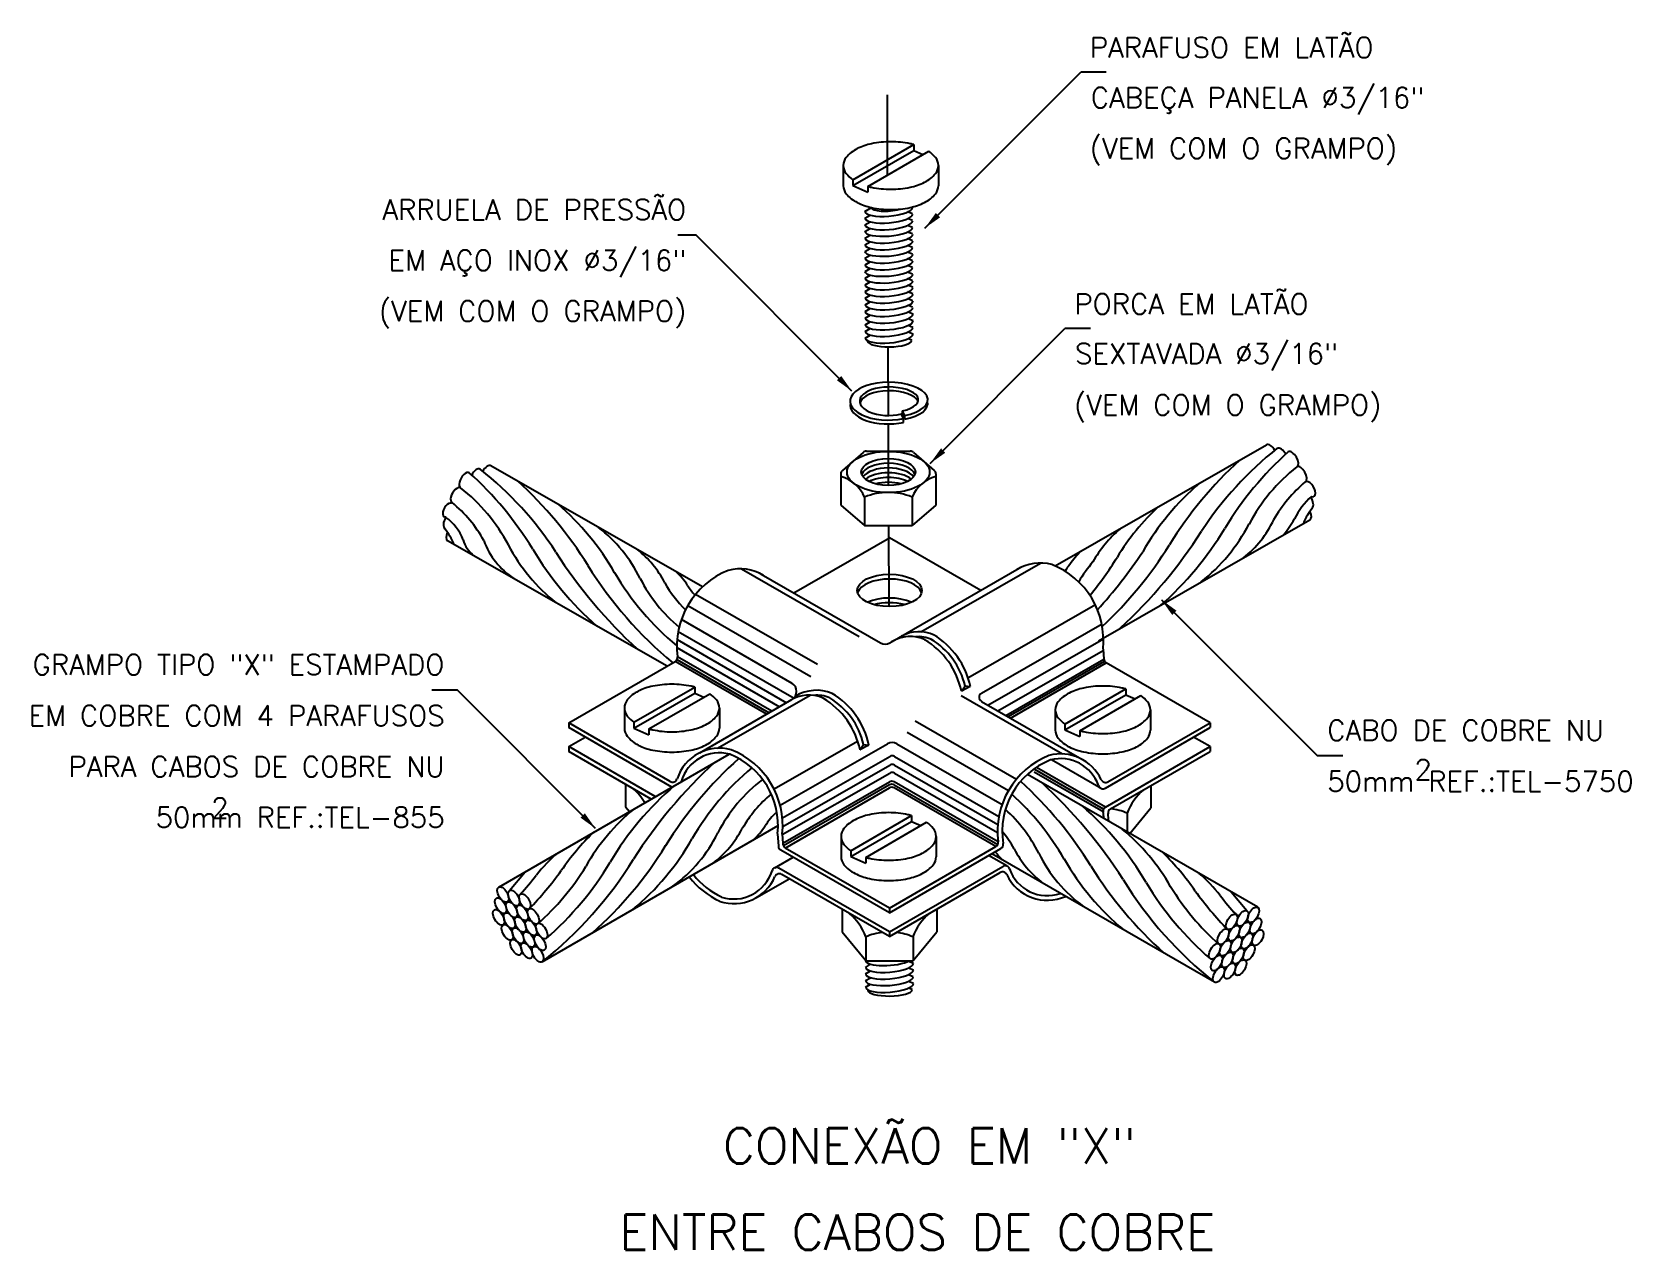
# Model space of a CAD drawing. Header units: millimetres. Extents: x -6346.3 to -6330.6, y -4726.4 to -4714.4.
import ezdxf
from ezdxf.enums import TextEntityAlignment as Align

# ---------------------------------------------------------------- set-up
doc = ezdxf.new("R2010")
doc.units = ezdxf.units.MM
doc.header["$LTSCALE"] = 10
doc.linetypes.add('DASHDOT2', pattern=[0.5, 0.25, -0.125, 0, -0.125])
doc.layers.add('Termotécnica', color=7, linetype='Continuous')
doc.styles.add('r140', font='romans.shx')
doc.styles.add('r80', font='romans.shx')

msp = doc.modelspace()

# ---------------------------------------------------------------- linework, layer by layer
at = {"layer": 'Termotécnica', "color": 2}
for p, q in [((-6337.535, -4716.312), (-6335.999, -4714.776)), ((-6335.749, -4714.776), (-6335.999, -4714.776)), ((-6338.244, -4715.836), (-6337.644, -4715.49)), ((-6338.244, -4715.894), (-6337.644, -4715.548)), ((-6338.097, -4715.901), (-6337.497, -4715.555)), ((-6337.644, -4715.49), (-6337.644, -4715.548)), ((-6337.644, -4715.548), (-6337.554, -4715.588)), ((-6338.338, -4715.696), (-6338.338, -4715.895)), ((-6337.402, -4715.696), (-6337.402, -4715.895)), ((-6338.244, -4715.836), (-6338.244, -4715.894)), ((-6338.244, -4715.894), (-6338.097, -4715.959)), ((-6338.097, -4715.901), (-6338.097, -4715.959)), ((-6338.125, -4716.148), (-6338.06, -4716.11)), ((-6338.125, -4716.214), (-6338.074, -4716.184)), ((-6337.656, -4716.173), (-6337.705, -4716.153)), ((-6337.656, -4716.108), (-6337.662, -4716.105)), ((-6338.125, -4716.28), (-6338.074, -4716.249)), ((-6338.125, -4716.345), (-6338.074, -4716.315)), ((-6337.656, -4716.239), (-6337.705, -4716.219)), ((-6337.656, -4716.305), (-6337.705, -4716.285)), ((-6337.657, -4716.37), (-6337.705, -4716.351)), ((-6339.788, -4716.383), (-6339.968, -4716.383)), ((-6338.253, -4717.918), (-6339.788, -4716.383)), ((-6338.125, -4716.411), (-6338.074, -4716.381)), ((-6338.125, -4716.476), (-6338.074, -4716.446)), ((-6338.125, -4716.542), (-6338.074, -4716.512)), ((-6337.657, -4716.436), (-6337.705, -4716.416)), ((-6337.657, -4716.502), (-6337.705, -4716.482)), ((-6338.125, -4716.608), (-6338.074, -4716.578)), ((-6338.124, -4716.673), (-6338.074, -4716.643)), ((-6337.657, -4716.568), (-6337.705, -4716.548)), ((-6337.657, -4716.633), (-6337.705, -4716.613)), ((-6337.657, -4716.699), (-6337.705, -4716.679)), ((-6338.124, -4716.739), (-6338.074, -4716.709)), ((-6338.124, -4716.804), (-6338.074, -4716.775)), ((-6338.124, -4716.87), (-6338.074, -4716.84)), ((-6337.657, -4716.765), (-6337.705, -4716.745)), ((-6337.657, -4716.83), (-6337.705, -4716.81)), ((-6338.124, -4716.936), (-6338.074, -4716.906)), ((-6338.124, -4717.001), (-6338.074, -4716.972)), ((-6337.655, -4716.895), (-6337.705, -4716.875)), ((-6337.655, -4716.961), (-6337.705, -4716.94)), ((-6338.124, -4717.067), (-6338.074, -4717.037)), ((-6338.124, -4717.132), (-6338.074, -4717.103)), ((-6337.656, -4717.027), (-6337.705, -4717.006)), ((-6337.656, -4717.092), (-6337.705, -4717.072)), ((-6337.652, -4717.161), (-6337.7, -4717.14)), ((-6338.124, -4717.198), (-6338.074, -4717.169)), ((-6338.124, -4717.264), (-6338.074, -4717.235)), ((-6338.123, -4717.329), (-6338.074, -4717.3)), ((-6337.652, -4717.226), (-6337.7, -4717.206)), ((-6337.653, -4717.291), (-6337.7, -4717.271)), ((-6337.483, -4718.629), (-6336.156, -4717.302)), ((-6335.906, -4717.302), (-6336.156, -4717.302)), ((-6338.123, -4717.395), (-6338.074, -4717.366)), ((-6337.663, -4717.417), (-6337.701, -4717.402)), ((-6337.651, -4717.357), (-6337.7, -4717.337)), ((-6337.746, -4718.187), (-6337.767, -4718.14)), ((-6337.734, -4718.158), (-6337.755, -4718.112)), ((-6337.755, -4718.149), (-6337.755, -4718.112)), ((-6337.734, -4718.195), (-6337.755, -4718.149)), ((-6337.746, -4718.225), (-6337.746, -4718.187)), ((-6337.734, -4718.195), (-6337.734, -4718.158)), ((-6338.142, -4718.521), (-6338.346, -4718.698)), ((-6338.111, -4718.509), (-6337.679, -4718.509)), ((-6337.648, -4718.521), (-6337.444, -4718.698)), ((-6336.254, -4719.638), (-6334.172, -4718.447)), ((-6339.725, -4719.844), (-6341.807, -4718.653)), ((-6338.362, -4718.733), (-6338.362, -4719.039)), ((-6337.428, -4718.733), (-6337.428, -4719.039)), ((-6338.362, -4719.039), (-6338.129, -4719.242)), ((-6338.129, -4718.961), (-6338.129, -4719.242)), ((-6337.661, -4718.961), (-6337.661, -4719.242)), ((-6337.428, -4719.039), (-6337.661, -4719.242)), ((-6335.827, -4720.375), (-6333.745, -4719.184)), ((-6338.129, -4719.242), (-6337.661, -4719.242)), ((-6340.074, -4720.625), (-6342.234, -4719.39)), ((-6335.206, -4719.972), (-6333.67, -4721.507)), ((-6342.138, -4720.863), (-6342.388, -4720.863)), ((-6340.778, -4722.224), (-6342.138, -4720.863)), ((-6340.399, -4721.178), (-6339.8, -4720.832)), ((-6340.399, -4721.236), (-6339.8, -4720.89)), ((-6340.252, -4721.243), (-6339.653, -4720.897)), ((-6339.8, -4720.832), (-6339.8, -4720.89)), ((-6339.8, -4720.89), (-6339.71, -4720.93)), ((-6337.088, -4720.825), (-6337.175, -4720.873)), ((-6336.156, -4721.196), (-6335.557, -4720.85)), ((-6336.156, -4721.253), (-6335.557, -4720.907)), ((-6336.009, -4721.261), (-6335.41, -4720.915)), ((-6335.557, -4720.85), (-6335.557, -4720.907)), ((-6335.557, -4720.907), (-6335.466, -4720.948)), ((-6340.494, -4721.038), (-6340.494, -4721.237)), ((-6339.558, -4721.038), (-6339.558, -4721.237)), ((-6336.251, -4721.055), (-6336.251, -4721.255)), ((-6335.315, -4721.055), (-6335.315, -4721.255)), ((-6340.399, -4721.178), (-6340.399, -4721.236)), ((-6340.399, -4721.236), (-6340.252, -4721.301)), ((-6340.252, -4721.243), (-6340.252, -4721.301)), ((-6336.156, -4721.196), (-6336.156, -4721.253)), ((-6338.087, -4721.402), (-6338.174, -4721.45)), ((-6336.156, -4721.253), (-6336.009, -4721.319)), ((-6336.009, -4721.261), (-6336.009, -4721.319)), ((-6341.731, -4722.8), (-6339.463, -4721.491)), ((-6333.42, -4721.507), (-6333.67, -4721.507)), ((-6334.258, -4723), (-6336.525, -4721.691)), ((-6340.483, -4721.788), (-6340.483, -4722.009)), ((-6335.31, -4721.801), (-6335.31, -4722.022)), ((-6338.265, -4722.443), (-6337.666, -4722.097)), ((-6338.265, -4722.501), (-6337.666, -4722.155)), ((-6338.118, -4722.508), (-6337.519, -4722.162)), ((-6337.666, -4722.097), (-6337.666, -4722.155)), ((-6337.666, -4722.155), (-6337.576, -4722.195)), ((-6335.542, -4722.073), (-6335.542, -4722.259)), ((-6341.304, -4723.537), (-6338.981, -4722.196)), ((-6338.36, -4722.302), (-6338.36, -4722.502)), ((-6337.424, -4722.302), (-6337.424, -4722.502)), ((-6338.265, -4722.443), (-6338.265, -4722.501)), ((-6338.265, -4722.501), (-6338.118, -4722.566)), ((-6338.118, -4722.508), (-6338.118, -4722.566)), ((-6334.685, -4723.737), (-6336.876, -4722.472)), ((-6338.35, -4723.019), (-6338.35, -4723.24)), ((-6337.419, -4723.019), (-6337.419, -4723.24)), ((-6338.117, -4723.291), (-6338.117, -4723.525)), ((-6337.652, -4723.291), (-6337.652, -4723.525)), ((-6338.119, -4723.591), (-6338.07, -4723.561)), ((-6337.647, -4723.553), (-6337.696, -4723.533)), ((-6337.647, -4723.619), (-6337.696, -4723.599)), ((-6338.119, -4723.656), (-6338.07, -4723.627)), ((-6338.119, -4723.722), (-6338.07, -4723.693)), ((-6338.119, -4723.787), (-6338.07, -4723.758)), ((-6337.649, -4723.683), (-6337.695, -4723.664)), ((-6337.647, -4723.75), (-6337.695, -4723.73)), ((-6337.659, -4723.81), (-6337.697, -4723.795))]:
    msp.add_line(p, q, dxfattribs=at)
at = {"layer": 'Termotécnica', "color": 1, "linetype": 'DASHDOT2'}
for p, q in [((-6337.907, -4715.001), (-6337.905, -4715.79)), ((-6337.899, -4717.485), (-6337.897, -4718.156)), ((-6337.897, -4718.24), (-6337.895, -4718.846)), ((-6337.893, -4719.242), (-6337.891, -4720.039))]:
    msp.add_line(p, q, dxfattribs=at)
at = {"layer": 'Termotécnica', "color": 3}
for p, q in [((-6338.826, -4719.905), (-6337.885, -4719.361)), ((-6336.985, -4719.881), (-6337.885, -4719.361)), ((-6335.781, -4720.457), (-6335.774, -4720.556)), ((-6341.042, -4721.184), (-6339.994, -4720.579)), ((-6334.727, -4721.184), (-6335.751, -4720.593)), ((-6341.042, -4721.184), (-6341.042, -4721.231)), ((-6340.043, -4721.761), (-6341.042, -4721.184)), ((-6340.027, -4721.817), (-6341.042, -4721.231)), ((-6335.758, -4721.826), (-6334.727, -4721.231)), ((-6335.733, -4721.765), (-6334.727, -4721.184)), ((-6334.727, -4721.184), (-6334.727, -4721.231)), ((-6341.042, -4721.418), (-6340.88, -4721.325)), ((-6334.727, -4721.418), (-6334.889, -4721.325)), ((-6340.189, -4721.91), (-6341.042, -4721.418)), ((-6341.042, -4721.418), (-6341.042, -4721.465)), ((-6340.23, -4721.934), (-6341.042, -4721.465)), ((-6335.798, -4721.83), (-6336.288, -4721.547)), ((-6335.758, -4722.013), (-6334.727, -4721.418)), ((-6335.708, -4722.031), (-6334.727, -4721.465)), ((-6334.727, -4721.418), (-6334.727, -4721.465)), ((-6338.985, -4722.275), (-6338.977, -4722.399)), ((-6338.939, -4722.28), (-6338.932, -4722.368)), ((-6339.012, -4722.61), (-6338.832, -4722.507)), ((-6337.885, -4723.054), (-6338.954, -4722.437)), ((-6337.885, -4723.007), (-6338.91, -4722.416)), ((-6337.885, -4723.007), (-6336.837, -4722.402)), ((-6337.885, -4723.054), (-6336.787, -4722.42)), ((-6336.729, -4722.593), (-6336.908, -4722.49)), ((-6337.885, -4723.241), (-6338.972, -4722.613)), ((-6337.885, -4723.241), (-6336.768, -4722.597)), ((-6337.885, -4723.288), (-6336.794, -4722.658)), ((-6339.186, -4722.899), (-6338.871, -4722.718)), ((-6337.885, -4723.288), (-6338.945, -4722.676)), ((-6337.885, -4723.007), (-6337.885, -4723.054)), ((-6337.885, -4723.241), (-6337.885, -4723.288))]:
    msp.add_line(p, q, dxfattribs=at)
at = {"layer": 'Termotécnica', "color": 1}
for p, q in [((-6339.339, -4719.667), (-6338.182, -4720.335)), ((-6337.879, -4720.397), (-6336.607, -4719.662)), ((-6337.576, -4720.286), (-6336.398, -4719.61)), ((-6339.147, -4719.719), (-6337.973, -4720.397)), ((-6339.792, -4719.915), (-6338.593, -4720.607)), ((-6339.87, -4720.027), (-6338.658, -4720.727)), ((-6337.111, -4720.74), (-6335.855, -4720.02)), ((-6339.965, -4720.284), (-6338.823, -4720.942)), ((-6339.933, -4720.164), (-6338.844, -4720.793)), ((-6336.977, -4720.891), (-6335.79, -4720.21)), ((-6339.978, -4720.441), (-6338.966, -4721.025)), ((-6339.975, -4720.364), (-6338.898, -4720.985)), ((-6336.914, -4721.008), (-6335.775, -4720.355)), ((-6339.094, -4721.099), (-6339.994, -4720.579)), ((-6339.976, -4720.559), (-6339.068, -4721.084)), ((-6339.042, -4721.069), (-6339.971, -4720.533)), ((-6336.817, -4721.065), (-6335.78, -4720.47)), ((-6336.739, -4721.11), (-6335.774, -4720.556)), ((-6335.767, -4720.578), (-6336.715, -4721.123)), ((-6336.692, -4721.136), (-6335.751, -4720.593)), ((-6339.576, -4721.434), (-6338.665, -4720.911)), ((-6337.179, -4720.855), (-6337.162, -4720.865)), ((-6337.177, -4720.915), (-6336.181, -4721.49)), ((-6337.175, -4720.873), (-6337.14, -4720.819)), ((-6337.14, -4720.819), (-6337.088, -4720.825)), ((-6339.75, -4721.478), (-6338.844, -4720.954)), ((-6336.977, -4720.972), (-6335.966, -4721.556)), ((-6337.63, -4721.163), (-6336.634, -4721.738)), ((-6339.02, -4721.835), (-6338.197, -4721.363)), ((-6338.96, -4721.995), (-6337.904, -4721.389)), ((-6338.174, -4721.45), (-6338.139, -4721.396)), ((-6338.139, -4721.396), (-6338.087, -4721.402)), ((-6337.811, -4721.389), (-6336.775, -4721.987)), ((-6337.708, -4721.275), (-6336.713, -4721.85)), ((-6338.938, -4722.12), (-6337.881, -4721.514)), ((-6337.834, -4721.514), (-6336.807, -4722.107)), ((-6338.939, -4722.284), (-6337.881, -4721.678)), ((-6338.934, -4722.203), (-6337.881, -4721.599)), ((-6337.834, -4721.599), (-6336.818, -4722.186)), ((-6337.834, -4721.678), (-6336.82, -4722.263)), ((-6335.781, -4722.061), (-6336.458, -4721.67)), ((-6335.777, -4722.033), (-6336.454, -4721.642)), ((-6335.758, -4722.013), (-6336.436, -4721.622)), ((-6338.932, -4722.368), (-6337.882, -4721.766)), ((-6337.883, -4721.794), (-6338.928, -4722.395)), ((-6338.91, -4722.416), (-6337.884, -4721.824)), ((-6336.837, -4722.402), (-6337.838, -4721.824)), ((-6336.814, -4722.356), (-6337.836, -4721.766)), ((-6337.836, -4721.794), (-6336.818, -4722.382)), ((-6341.625, -4722.834), (-6341.471, -4722.65)), ((-6334.364, -4723.034), (-6334.518, -4722.85))]:
    msp.add_line(p, q, dxfattribs=at)
at = {"layer": 'Termotécnica', "color": 2, "extrusion": (0, -0.707107, 0.707107)}
for p, q in [((-6340.483, -4722.009), (-6340.444, -4722.056)), ((-6335.516, -4722.274), (-6335.31, -4722.022)), ((-6338.35, -4723.24), (-6338.117, -4723.525)), ((-6337.652, -4723.525), (-6337.419, -4723.24)), ((-6338.118, -4723.526), (-6337.652, -4723.526))]:
    msp.add_line(p, q, dxfattribs=at)
at = {"layer": 'Termotécnica', "color": 2}
for points in [[(-6337.644, -4715.49, 0.016409), (-6337.681, -4715.481, 0.051099), (-6337.87, -4715.462, 0.051099), (-6338.06, -4715.481, 0.064948), (-6338.201, -4715.53, 0.104203), (-6338.31, -4715.616, 0.174705), (-6338.338, -4715.696, 0.174705), (-6338.31, -4715.775, 0.06738), (-6338.244, -4715.836, 0.064948)], [(-6337.402, -4715.696, 0.174705), (-6337.431, -4715.616, 0.06738), (-6337.497, -4715.555, 0.064948)], [(-6338.097, -4715.901, 0.016409), (-6338.06, -4715.91, 0.051099), (-6337.87, -4715.93, 0.051099), (-6337.681, -4715.91, 0.064948), (-6337.539, -4715.861, 0.104203), (-6337.431, -4715.775, 0.174705), (-6337.402, -4715.696, 0.174705)], [(-6338.338, -4715.895, 0.174705), (-6338.31, -4715.974, 0.104203), (-6338.201, -4716.06, 0.064948), (-6338.06, -4716.11, 0.051099), (-6337.87, -4716.129, 0.051099), (-6337.681, -4716.11, 0.064948), (-6337.539, -4716.06, 0.104203), (-6337.431, -4715.974, 0.174705), (-6337.402, -4715.895, 0.174705)], [(-6339.8, -4720.832, 0.016409), (-6339.837, -4720.823, 0.051099), (-6340.026, -4720.804, 0.051099), (-6340.215, -4720.823, 0.064948), (-6340.357, -4720.872, 0.104203), (-6340.465, -4720.958, 0.174705), (-6340.494, -4721.038, 0.174705), (-6340.465, -4721.117, 0.06738), (-6340.399, -4721.178, 0.064948)], [(-6339.558, -4721.038, 0.174705), (-6339.587, -4720.958, 0.06738), (-6339.653, -4720.897, 0.064948)], [(-6335.557, -4720.85, 0.016409), (-6335.594, -4720.841, 0.051099), (-6335.783, -4720.821, 0.051099), (-6335.972, -4720.841, 0.064948), (-6336.114, -4720.89, 0.104203), (-6336.222, -4720.976, 0.174705), (-6336.251, -4721.055, 0.174705), (-6336.222, -4721.134, 0.06738), (-6336.156, -4721.196, 0.064948)], [(-6335.315, -4721.055, 0.174705), (-6335.343, -4720.976, 0.06738), (-6335.41, -4720.915, 0.064948)], [(-6340.252, -4721.243, 0.016409), (-6340.215, -4721.252, 0.051099), (-6340.026, -4721.272, 0.051099), (-6339.837, -4721.252, 0.064948), (-6339.695, -4721.203, 0.104203), (-6339.587, -4721.117, 0.174705), (-6339.558, -4721.038, 0.174705)], [(-6336.009, -4721.261, 0.016409), (-6335.972, -4721.27, 0.051099), (-6335.783, -4721.289, 0.051099), (-6335.594, -4721.27, 0.064948), (-6335.452, -4721.221, 0.104203), (-6335.343, -4721.134, 0.174705), (-6335.315, -4721.055, 0.174705)], [(-6340.494, -4721.237, 0.174705), (-6340.465, -4721.316, 0.104203), (-6340.357, -4721.403, 0.064948), (-6340.215, -4721.452, 0.051099), (-6340.026, -4721.471, 0.051099), (-6339.837, -4721.452, 0.064948), (-6339.695, -4721.403, 0.104203), (-6339.587, -4721.316, 0.174705), (-6339.558, -4721.237, 0.174705)], [(-6336.251, -4721.255, 0.174705), (-6336.222, -4721.334, 0.104203), (-6336.114, -4721.42, 0.064948), (-6335.972, -4721.469, 0.051099), (-6335.783, -4721.489, 0.051099), (-6335.594, -4721.469, 0.064948), (-6335.452, -4721.42, 0.104203), (-6335.343, -4721.334, 0.174705), (-6335.315, -4721.255, 0.174705)], [(-6337.666, -4722.097, 0.016409), (-6337.703, -4722.088, 0.051099), (-6337.892, -4722.068, 0.051099), (-6338.082, -4722.088, 0.064948), (-6338.223, -4722.137, 0.104203), (-6338.332, -4722.223, 0.174705), (-6338.36, -4722.302, 0.174705), (-6338.332, -4722.382, 0.06738), (-6338.265, -4722.443, 0.064948)], [(-6337.424, -4722.302, 0.174705), (-6337.453, -4722.223, 0.06738), (-6337.519, -4722.162, 0.064948)], [(-6338.118, -4722.508, 0.016409), (-6338.082, -4722.517, 0.051099), (-6337.892, -4722.536, 0.051099), (-6337.703, -4722.517, 0.064948), (-6337.561, -4722.468, 0.104203), (-6337.453, -4722.382, 0.174705), (-6337.424, -4722.302, 0.174705)], [(-6338.36, -4722.502, 0.174705), (-6338.332, -4722.581, 0.104203), (-6338.223, -4722.667, 0.064948), (-6338.082, -4722.717, 0.051099), (-6337.892, -4722.736, 0.051099), (-6337.703, -4722.717, 0.064948), (-6337.561, -4722.667, 0.104203), (-6337.453, -4722.581, 0.174705), (-6337.424, -4722.502, 0.174705)]]:
    msp.add_lwpolyline(points, format="xyb", dxfattribs=at)
at = {"layer": 'Termotécnica', "color": 1}
for centre, radius, start, end in [((-6337.902, -4715.751), 0.392, 246.2736, 246.3174), ((-6331.91, -4721.198), 3.469, 128.435, 146.7642), ((-6331.761, -4720.975), 3.297, 131.7772, 148.8439), ((-6344.218, -4721.18), 3.297, 31.1561, 48.2228), ((-6344.069, -4721.404), 3.469, 33.2358, 51.565), ((-6331.78, -4721.508), 3.94, 132.4102, 148.1717), ((-6332.785, -4720.051), 1.763, 128.1044, 152.1084), ((-6343.194, -4720.257), 1.763, 27.8916, 51.8956), ((-6344.199, -4721.713), 3.94, 31.8283, 47.5898), ((-6333.142, -4720.79), 2.592, 130.6875, 150.1267), ((-6332.83, -4719.927), 1.473, 130.6471, 149.6734), ((-6342.993, -4720.003), 1.273, 28.814, 50.8654), ((-6342.837, -4720.996), 2.592, 29.8733, 49.3125), ((-6333.292, -4719.466), 0.671, 130.5057, 154.3774), ((-6342.514, -4719.539), 0.46, 19.9945, 55.1225), ((-6333.725, -4720.702), 2.234, 132.407, 149.1128), ((-6335.031, -4718.749), 1.027, 308.0378, 334.9512), ((-6334.686, -4718.75), 0.896, 319.4967, 331.6379), ((-6333.191, -4719.475), 0.668, 142.3713, 157.4842), ((-6342.789, -4719.68), 0.668, 22.5158, 37.6287), ((-6341.637, -4720.404), 1.449, 26.3039, 52.1762), ((-6334.757, -4720.249), 1.299, 131.2403, 149.9662), ((-6338.931, -4716.652), 4.896, 312.6958, 327.3042), ((-6337.337, -4717.619), 3.21, 311.4359, 329.0739), ((-6335.945, -4718.384), 1.809, 308.6897, 332.2807), ((-6341.769, -4719.282), 0.329, 197.675, 231.1904), ((-6341.16, -4719.123), 0.766, 200.335, 236.6759), ((-6340.035, -4718.59), 1.809, 207.7193, 231.3103), ((-6338.642, -4717.824), 3.21, 210.9261, 228.5641), ((-6337.048, -4716.858), 4.896, 212.6958, 227.3042), ((-6340.997, -4720.27), 1.014, 27.3631, 51.4304), ((-6335.31, -4720.177), 0.971, 135.0122, 145.261), ((-6339.355, -4716.864), 4.761, 317.6656, 326.3979), ((-6338.503, -4717.328), 3.977, 313.0431, 328.0944), ((-6337.476, -4717.534), 3.977, 211.9056, 230.2775), ((-6335.945, -4719.79), 0.232, 134.4949, 154.6648), ((-6334.661, -4720.61), 1.585, 140.368, 149.0793), ((-6338.739, -4717.618), 3.653, 320.7417, 327.9633), ((-6338.289, -4718.369), 2.66, 210.1369, 230.5832), ((-6338.985, -4719.075), 1.517, 206.9236, 230.222), ((-6339.018, -4719.189), 1.242, 209.7153, 225.1977), ((-6340.669, -4720.383), 0.971, 34.739, 44.9878), ((-6339.353, -4719.512), 0.608, 211.5809, 222.7476), ((-6337.926, -4720.316), 0.0935, 240, 300.0132), ((-6337.592, -4720.626), 0.291, 64.2478, 97.1741), ((-6337.848, -4720.984), 0.727, 13.0831, 59.19), ((-6338.891, -4720.874), 0.0935, 300.0132, 60), ((-6338.591, -4721.203), 0.291, 65.9804, 97.1741), ((-6336.954, -4720.931), 0.0467, 119.8424, 240), ((-6338.847, -4721.561), 0.727, 13.0831, 58.9707), ((-6337.857, -4721.47), 0.0935, 60, 119.8424), ((-6336.712, -4724.495), 3.977, 131.9056, 148.0944), ((-6337.858, -4721.554), 0.0467, 60, 119.8424), ((-6335.81, -4721.113), 0.392, 246.2736, 246.3174), ((-6336.285, -4725.171), 4.896, 132.6958, 147.3042), ((-6337.525, -4723.659), 2.66, 130.1369, 149.8631), ((-6337.858, -4721.64), 0.0467, 60, 119.8424), ((-6337.858, -4721.718), 0.0467, 60, 119.8424), ((-6338.029, -4724.098), 3.027, 130.6583, 149.3417), ((-6338.221, -4722.954), 1.517, 126.9236, 153.0764), ((-6337.861, -4721.865), 0.0467, 60, 119.981), ((-6337.86, -4721.835), 0.0467, 60, 119.8991), ((-6337.859, -4721.806), 0.0467, 60, 119.8424), ((-6339.276, -4724.695), 3.977, 31.9056, 47.5512), ((-6339.704, -4725.371), 4.896, 32.6958, 47.3042), ((-6339.093, -4723.608), 2.047, 129.5979, 150.4021), ((-6338.254, -4722.84), 1.242, 129.7153, 150.2847), ((-6337.767, -4723.154), 1.517, 26.9236, 47.4808), ((-6338.464, -4723.86), 2.66, 30.1369, 47.8814), ((-6337.96, -4724.298), 3.027, 30.6583, 49.3417), ((-6338.59, -4722.517), 0.608, 131.5809, 148.4191), ((-6338.988, -4724.102), 2.582, 134.5242, 145.4758), ((-6342.073, -4721.033), 2.592, 309.8733, 330.1267), ((-6340.873, -4721.625), 1.449, 306.3039, 333.6961), ((-6340.234, -4721.758), 1.014, 307.3631, 332.6369), ((-6339.905, -4721.646), 0.971, 314.739, 325.261), ((-6337.734, -4723.04), 1.242, 29.7153, 39.3446), ((-6336.896, -4723.808), 2.047, 29.5979, 50.4021), ((-6340.058, -4723.718), 1.664, 131.1773, 141.5135), ((-6343.435, -4720.315), 3.94, 311.8283, 328.1717), ((-6336.084, -4721.846), 0.971, 218.6488, 225.261), ((-6335.755, -4721.958), 1.014, 207.3631, 232.6369), ((-6335.115, -4721.825), 1.449, 206.3039, 233.6961), ((-6337.001, -4724.303), 2.582, 34.5242, 45.4758), ((-6344.619, -4720.02), 4.375, 316.7715, 323.2285), ((-6342.983, -4721.308), 2.473, 311.4044, 328.5956), ((-6343.76, -4720.446), 3.948, 308.4803, 328.2103), ((-6343.294, -4720.963), 3.101, 310.883, 329.117), ((-6333.916, -4721.233), 2.592, 209.8733, 230.1267), ((-6332.553, -4720.515), 3.94, 211.8283, 228.1717), ((-6335.93, -4723.918), 1.664, 38.4865, 48.8227), ((-6343.008, -4721.459), 2.052, 316.6069, 323.3931), ((-6332.228, -4720.647), 3.948, 211.7897, 231.5197), ((-6332.695, -4721.163), 3.101, 210.883, 229.117), ((-6333.005, -4721.508), 2.473, 211.4044, 228.5956), ((-6331.37, -4720.221), 4.375, 216.7715, 223.2285), ((-6332.98, -4721.659), 2.052, 216.6069, 223.3931)]:
    msp.add_arc(centre, radius, start, end, dxfattribs=at)
at = {"layer": 'Termotécnica', "color": 2}
for centre, radius, start, end in [((-6338.111, -4718.556), 0.0467, 90, 130.8835), ((-6337.679, -4718.556), 0.0467, 49.1154, 90), ((-6338.316, -4718.733), 0.0467, 130.8835, 180), ((-6337.474, -4718.733), 0.0467, 0, 49.1154), ((-6338.46, -4719.107), 0.362, 23.8935, 74.4182), ((-6337.331, -4719.106), 0.361, 105.499, 156.1892), ((-6337.895, -4719.539), 0.624, 67.9752, 112.0031), ((-6337.593, -4720.633), 0.347, 64.5062, 119.4734), ((-6337.679, -4720.674), 0.341, 64.2478, 122.5505), ((-6337.936, -4721.032), 0.777, 11.8195, 59.19), ((-6337.848, -4720.984), 0.777, 11.8195, 59.19), ((-6338.678, -4721.251), 0.341, 65.4568, 122.5505), ((-6338.603, -4721.27), 0.407, 67.8022, 120.6578), ((-6338.847, -4721.561), 0.777, 11.8195, 59.19), ((-6338.934, -4721.609), 0.777, 11.8195, 59.19), ((-6340.729, -4722.212), 0.498, 28.9403, 50.2479), ((-6335.023, -4722.263), 0.553, 130.569, 159.9403), ((-6335.775, -4722.629), 0.603, 67.2872, 83.5026), ((-6338.633, -4723.479), 0.549, 19.9969, 49.7025), ((-6337.133, -4723.481), 0.553, 130.569, 159.9403), ((-6337.885, -4723.847), 0.603, 96.4974, 112.7128), ((-6337.885, -4723.847), 0.603, 67.2872, 83.5026)]:
    msp.add_arc(centre, radius, start, end, dxfattribs=at)
at = {"layer": 'Termotécnica', "color": 3}
for centre, radius, start, end in [((-6339.355, -4720.107), 0.44, 58.2527, 105.2301), ((-6336.4, -4720.05), 0.44, 74.7699, 121.8946), ((-6336.58, -4720.372), 0.803, 353.969, 68.3451), ((-6339.174, -4720.429), 0.803, 111.6549, 187.4186), ((-6340.018, -4720.539), 0.0467, 300, 7.4186), ((-6335.727, -4720.553), 0.0467, 184.2062, 240), ((-6339.557, -4721.873), 0.44, 74.7699, 161.7212), ((-6339.557, -4721.873), 0.394, 75.1469, 163.7624), ((-6339.738, -4722.195), 0.757, 353.969, 68.1438), ((-6339.738, -4722.195), 0.803, 353.969, 68.3451), ((-6336.017, -4722.252), 0.803, 111.6549, 187.4186), ((-6336.017, -4722.252), 0.757, 111.8562, 189.1482), ((-6336.198, -4721.93), 0.44, 24.9697, 105.2301), ((-6336.198, -4721.93), 0.394, 19.1098, 104.8531), ((-6340.02, -4721.721), 0.0467, 240, 341.7212), ((-6335.782, -4721.786), 0.0467, 199.1098, 300), ((-6335.756, -4721.724), 0.0467, 204.9697, 300), ((-6335.734, -4722.054), 0.0467, 120, 189.0127), ((-6335.685, -4722.072), 0.0467, 120, 187.289), ((-6336.528, -4722.179), 0.757, 4.0807, 9.0127), ((-6336.528, -4722.179), 0.803, 1.8541, 7.289), ((-6338.931, -4722.396), 0.0467, 183.766, 240), ((-6338.886, -4722.375), 0.0467, 171.4295, 240), ((-6336.86, -4722.362), 0.0467, 300, 7.4186), ((-6336.81, -4722.38), 0.0467, 300, 9.1482), ((-6339.416, -4722.524), 0.394, 252.0083, 342.8247), ((-6338.995, -4722.654), 0.0467, 60, 162.8247), ((-6336.77, -4722.698), 0.0467, 25.2164, 120), ((-6336.745, -4722.637), 0.0467, 19.3866, 120), ((-6336.33, -4722.491), 0.394, 199.3866, 289.2685), ((-6339.217, -4722.212), 0.803, 217.4326, 245.2065), ((-6339.217, -4722.212), 0.757, 217.8946, 245.0052), ((-6339.416, -4722.524), 0.44, 251.6313, 336.7508), ((-6338.968, -4722.716), 0.0467, 60, 156.7508), ((-6336.33, -4722.491), 0.44, 205.2164, 294.321)]:
    msp.add_arc(centre, radius, start, end, dxfattribs=at)
at = {"layer": 'Termotécnica', "color": 1}
for centre, major_axis, ratio, start_param, end_param in [((-6337.892, -4716.128), (-0.235, -0.02), 0.281547, 0, 3.124318), ((-6337.89, -4716.194), (-0.235, -0.02), 0.281547, 0, 3.124318), ((-6337.891, -4716.096), (-0.169, -0.014), 0.279135, 6.276933, 8.488321), ((-6337.891, -4716.324), (-0.235, -0.02), 0.281547, 0, 3.124318), ((-6337.89, -4716.26), (-0.235, -0.02), 0.281547, 0, 3.124318), ((-6337.891, -4716.521), (-0.235, -0.02), 0.281547, 0, 3.124318), ((-6337.889, -4716.391), (-0.235, -0.02), 0.281547, 0, 3.124318), ((-6337.889, -4716.456), (-0.235, -0.02), 0.281547, 0, 3.124318), ((-6337.889, -4716.588), (-0.235, -0.02), 0.281547, 0, 3.124318), ((-6337.889, -4716.653), (-0.235, -0.02), 0.281547, 0, 3.124318), ((-6337.891, -4716.718), (-0.235, -0.02), 0.281547, 0, 3.124318), ((-6337.889, -4716.784), (-0.235, -0.02), 0.281547, 0, 3.124318), ((-6337.889, -4716.85), (-0.235, -0.02), 0.281547, 0, 3.124318), ((-6337.889, -4716.916), (-0.235, -0.02), 0.281547, 0, 3.124318), ((-6337.887, -4716.982), (-0.235, -0.02), 0.281547, 0, 3.124318), ((-6337.889, -4717.113), (-0.235, -0.02), 0.281547, 0, 3.124318), ((-6337.887, -4717.048), (-0.235, -0.02), 0.281547, 0, 3.124318), ((-6337.888, -4717.31), (-0.235, -0.02), 0.281547, 0, 3.124318), ((-6337.887, -4717.179), (-0.235, -0.02), 0.281547, 0, 3.124318), ((-6337.887, -4717.245), (-0.235, -0.02), 0.281547, 0, 3.124318), ((-6337.887, -4717.376), (-0.235, -0.02), 0.281547, 0, 3.124318), ((-6337.883, -4717.42), (-0.219, -0.003), 0.281547, 0, 3.124318), ((-6337.895, -4718.761), (-0.266, 0), 0.500279, 3.310458, 6.098275), ((-6337.895, -4718.807), (-0.266, 0), 0.500279, 3.504465, 5.918396), ((-6337.895, -4718.854), (-0.266, 0), 0.500279, 3.701884, 5.72462), ((-6337.895, -4718.901), (-0.266, 0), 0.500279, 3.916435, 5.497893), ((-6337.895, -4718.948), (-0.266, 0), 0.500279, 4.213803, 5.208923), ((-6337.884, -4723.506), (-0.235, -0.019), 0.279135, 0, 2.546836), ((-6337.883, -4723.572), (-0.235, -0.02), 0.281547, 0, 3.124318), ((-6337.884, -4723.702), (-0.235, -0.02), 0.281547, 0, 3.124318), ((-6337.883, -4723.638), (-0.235, -0.02), 0.281547, 0, 3.124318), ((-6337.882, -4723.769), (-0.235, -0.02), 0.281547, 0, 3.124318), ((-6337.879, -4723.812), (-0.219, -0.003), 0.281547, 0, 3.124318)]:
    msp.add_ellipse(centre, major_axis=major_axis, ratio=ratio, start_param=start_param, end_param=end_param, dxfattribs=at)
at = {"layer": 'Termotécnica', "color": 2}
for centre, major_axis, ratio, start_param, end_param in [((-6337.897, -4718.016), (-0.374, 0), 0.499695, 4.712389, 8.271556), ((-6337.897, -4718.017), (-0.28, 0), 0.499999, 4.712389, 8.337575), ((-6337.897, -4718.054), (-0.28, 0), 0.499999, 4.712389, 6.152357), ((-6337.897, -4718.002), (-0.39, 0), 0.440757, 2.001855, 4.712389), ((-6337.897, -4718.002), (-0.298, 0), 0.420785, 2.069209, 4.712389), ((-6337.897, -4718.039), (-0.298, 0), 0.420785, 3.285745, 4.712389), ((-6337.897, -4718.054), (-0.374, 0), 0.499695, 6.179029, 8.271564), ((-6337.897, -4718.039), (-0.39, 0), 0.440757, 2.002135, 3.259858), ((-6334.129, -4718.521), (-0.0427, 0.074), 0.509483, 4.692989, 6.283185), ((-6334.023, -4718.555), (-0.0427, 0.074), 0.509483, 4.628823, 6.283185), ((-6333.915, -4718.59), (-0.0427, 0.074), 0.509483, 3.141593, 6.283185), ((-6342.064, -4718.795), (0.0427, 0.074), 0.509483, 0, 3.141593), ((-6341.956, -4718.76), (0.0427, 0.074), 0.509483, 0, 1.654363), ((-6341.85, -4718.727), (0.0427, 0.074), 0.509483, 0, 1.590196), ((-6333.831, -4718.737), (-0.0418, 0.0732), 0.512264, 3.141593, 6.283185), ((-6342.148, -4718.942), (0.0418, 0.0732), 0.512264, 0, 3.141593), ((-6333.747, -4718.882), (-0.0418, 0.072), 0.525888, 2.655075, 6.283185), ((-6342.232, -4719.088), (0.0358, 0.0662), 0.525888, 0, 3.628111), ((-6333.767, -4718.996), (-0.0427, 0.074), 0.509483, 3.262738, 4.839163), ((-6342.212, -4719.202), (0.0427, 0.074), 0.638186, 1.444023, 3.020447), ((-6333.787, -4719.11), (-0.0427, 0.074), 0.509483, 3.141593, 4.494178), ((-6342.192, -4719.316), (0.0427, 0.074), 0.509483, 1.756568, 3.141593), ((-6337.883, -4719.927), (-0.319, 0), 0.5, 3.292747, 6.117541), ((-6337.883, -4720.114), (-0.319, 0), 0.5, 3.976303, 5.45367), ((-6337.883, -4720.16), (-0.319, 0), 0.5, 4.228816, 5.217315)]:
    msp.add_ellipse(centre, major_axis=major_axis, ratio=ratio, start_param=start_param, end_param=end_param, dxfattribs=at)
for centre, major_axis, ratio in [((-6337.895, -4718.714), (-0.406, 0), 0.500279), ((-6337.895, -4718.714), (-0.266, 0), 0.500279), ((-6337.883, -4719.88), (-0.319, 0), 0.5), ((-6341.688, -4722.874), (-0.0427, 0.074), 0.509483), ((-6341.582, -4722.908), (-0.0427, 0.074), 0.509483), ((-6341.711, -4722.984), (-0.0427, 0.074), 0.509483), ((-6341.603, -4723.022), (-0.0427, 0.074), 0.509483), ((-6341.498, -4723.054), (-0.0427, 0.074), 0.509483), ((-6341.474, -4722.943), (-0.0427, 0.074), 0.509483), ((-6341.731, -4723.099), (-0.0427, 0.074), 0.509483), ((-6341.625, -4723.132), (-0.0427, 0.074), 0.509483), ((-6341.518, -4723.169), (-0.0427, 0.074), 0.509483), ((-6341.412, -4723.202), (-0.0427, 0.074), 0.509483), ((-6341.391, -4723.089), (-0.0427, 0.074), 0.509483), ((-6334.514, -4723.143), (0.0427, 0.074), 0.509483), ((-6334.407, -4723.108), (0.0427, 0.074), 0.509483), ((-6334.386, -4723.222), (0.0427, 0.074), 0.509483), ((-6334.301, -4723.074), (0.0427, 0.074), 0.509483), ((-6334.278, -4723.184), (0.0427, 0.074), 0.509483), ((-6341.646, -4723.247), (-0.0427, 0.074), 0.509483), ((-6341.541, -4723.279), (-0.0427, 0.074), 0.509483), ((-6341.433, -4723.317), (-0.0427, 0.074), 0.509483), ((-6341.325, -4723.349), (-0.0427, 0.074), 0.509483), ((-6341.307, -4723.233), (-0.0427, 0.074), 0.509483), ((-6334.598, -4723.289), (0.0427, 0.074), 0.509483), ((-6334.491, -4723.255), (0.0427, 0.074), 0.509483), ((-6334.47, -4723.369), (0.0427, 0.074), 0.509483), ((-6334.363, -4723.332), (0.0427, 0.074), 0.509483), ((-6334.257, -4723.299), (0.0427, 0.074), 0.509483), ((-6341.561, -4723.393), (-0.0427, 0.074), 0.509483), ((-6341.455, -4723.427), (-0.0427, 0.074), 0.509483), ((-6341.346, -4723.463), (-0.0427, 0.074), 0.509483), ((-6334.682, -4723.433), (0.0427, 0.074), 0.509483), ((-6334.577, -4723.402), (0.0427, 0.074), 0.509483), ((-6334.556, -4723.517), (0.0427, 0.074), 0.509483), ((-6334.448, -4723.479), (0.0427, 0.074), 0.509483), ((-6334.343, -4723.447), (0.0427, 0.074), 0.509483), ((-6334.663, -4723.549), (0.0427, 0.074), 0.509483), ((-6334.642, -4723.663), (0.0427, 0.074), 0.509483), ((-6334.533, -4723.627), (0.0427, 0.074), 0.509483), ((-6334.427, -4723.593), (0.0427, 0.074), 0.509483)]:
    msp.add_ellipse(centre, major_axis=major_axis, ratio=ratio, dxfattribs=at)
for points in [[(-6337.385, -4716.206), (-6337.428, -4716.164), (-6337.535, -4716.312)], [(-6338.358, -4717.769), (-6338.401, -4717.811), (-6338.253, -4717.918)], [(-6337.334, -4718.524), (-6337.376, -4718.481), (-6337.483, -4718.629)], [(-6335.1, -4720.121), (-6335.058, -4720.079), (-6335.206, -4719.972)], [(-6340.883, -4722.074), (-6340.926, -4722.117), (-6340.778, -4722.224)]]:
    msp.add_solid(points, dxfattribs=at)

# ---------------------------------------------------------------- texts
at = {"layer": 'Termotécnica', "color": 2, "style": 'r80'}
for s, p in [('PARAFUSO EM LATÃO', (-6335.912, -4714.634)), ('CABEÇA PANELA %%C3/16"', (-6335.902, -4715.127)), ('(VEM COM O GRAMPO)', (-6335.912, -4715.626)), ('PORCA EM LATÃO', (-6336.063, -4717.16)), ('SEXTAVADA %%C3/16"', (-6336.057, -4717.649)), ('(VEM COM O GRAMPO)', (-6336.067, -4718.155)), ('CABO DE COBRE NU', (-6333.574, -4721.356)), ('50mm REF.:TEL-5750', (-6333.574, -4721.86))]:
    msp.add_text(s, height=0.2, dxfattribs=at).set_placement(p)
for s, p in [('ARRUELA DE PRESSÃO', (-6339.885, -4716.23)), ('EM AÇO INOX %%C3/16"', (-6339.885, -4716.73)), ('(VEM COM O GRAMPO)', (-6339.885, -4717.23)), ('GRAMPO TIPO "X" ESTAMPADO', (-6342.266, -4720.71)), ('EM COBRE COM 4 PARAFUSOS', (-6342.263, -4721.213)), ('PARA CABOS DE COBRE NU', (-6342.264, -4721.714)), ('2', (-6332.543, -4721.745)), ('50mm REF.:TEL-855', (-6342.263, -4722.214)), ('2', (-6344.39, -4722.122))]:
    msp.add_text(s, height=0.2, dxfattribs=at).set_placement(p, align=Align.RIGHT)
at = {"layer": 'Termotécnica', "color": 5, "style": 'r140'}
for s, p in [(' CONEXÃO EM "X"', (-6337.61, -4725.628)), ('ENTRE CABOS DE COBRE', (-6337.61, -4726.479))]:
    msp.add_text(s, height=0.35, dxfattribs=at).set_placement(p, align=Align.BOTTOM_CENTER)

doc.saveas('drawing.dxf')
